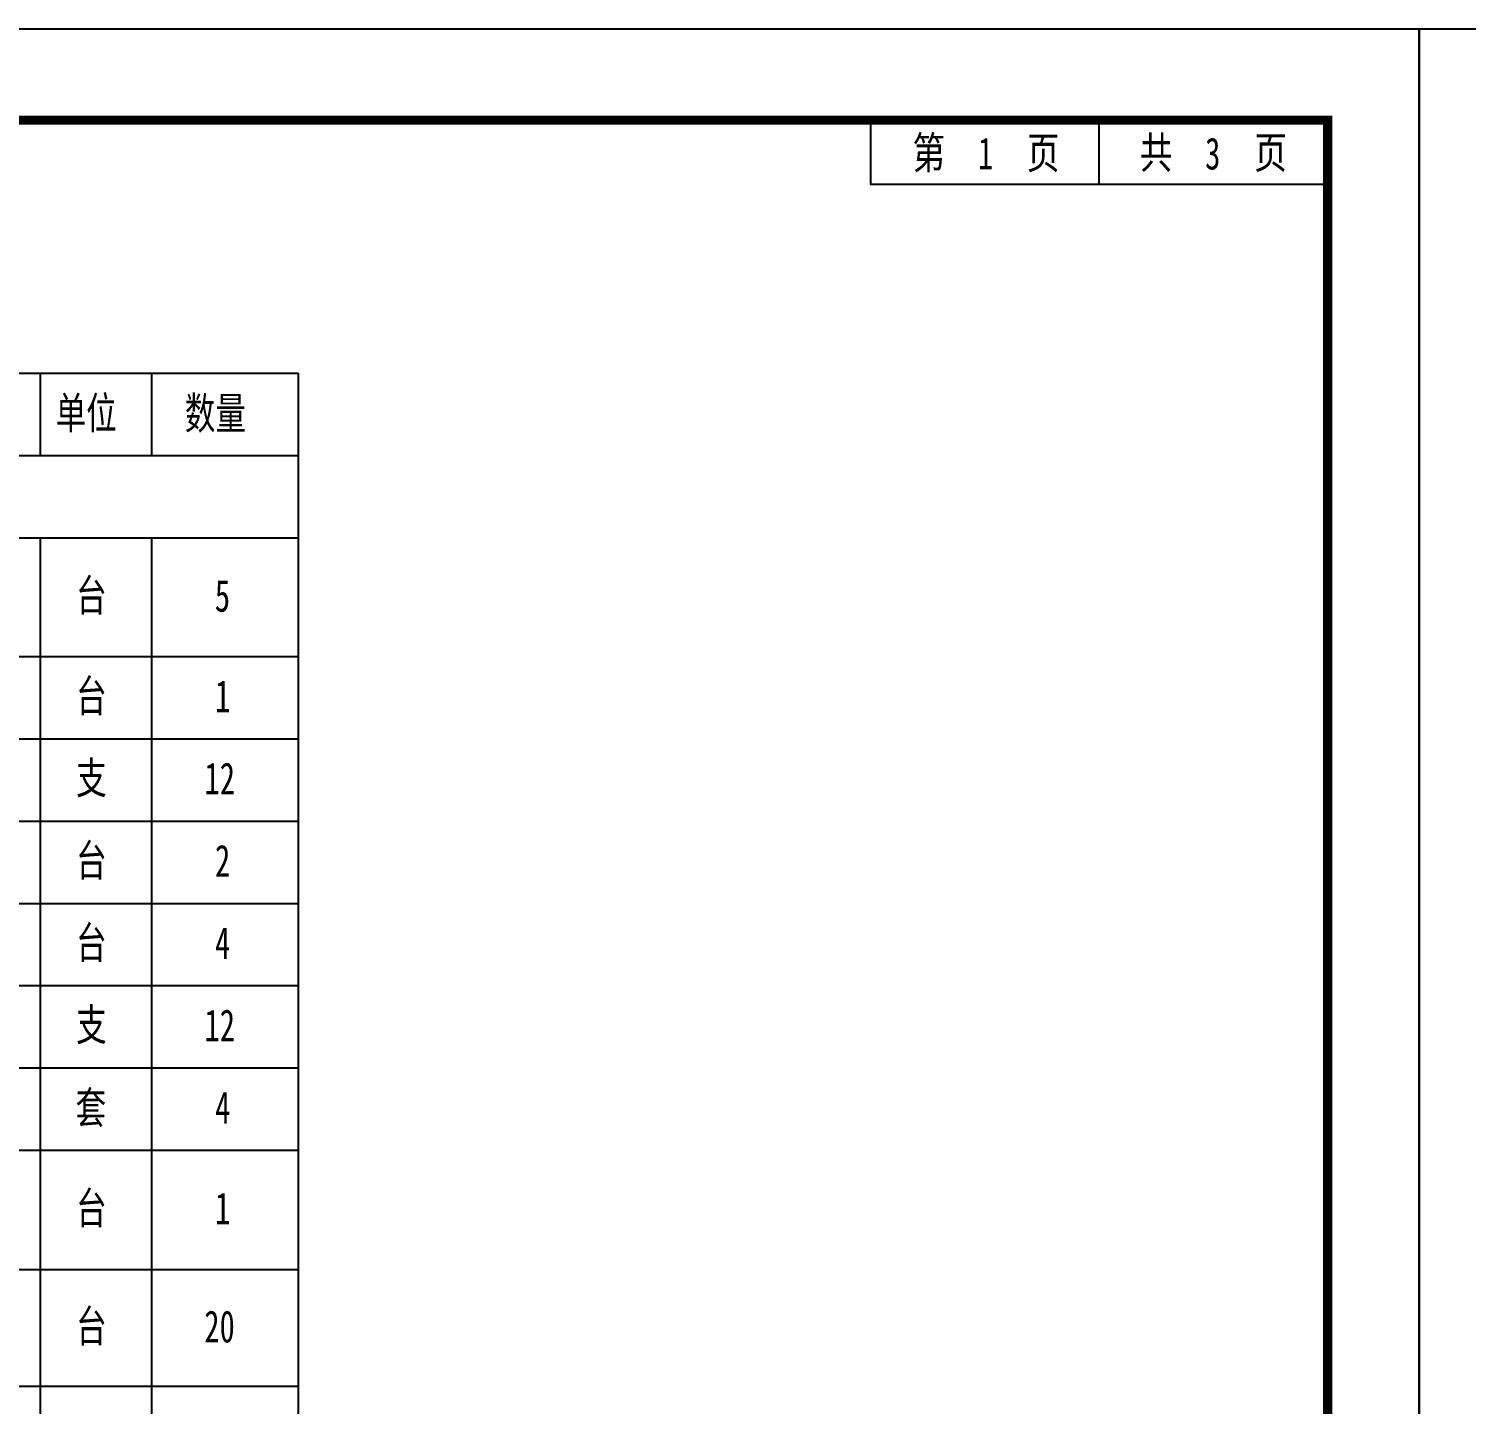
# Model space of a CAD drawing. Header units: millimetres. Extents: x 1621 to 2881, y 1542 to 1880.
# Drawn here: x 1889.1 to 2046.3, y 1729.8 to 1880.3 of the extents above; entities that cross this region are included whole.
import ezdxf
from ezdxf.enums import TextEntityAlignment as Align

# ---------------------------------------------------------------- set-up
doc = ezdxf.new("R2010")
doc.units = ezdxf.units.MM
doc.styles.add('MtXpl__GB2312', font='', dxfattribs={"width": 0.7})
doc.styles.get("Standard").update_dxf_attribs({"font": '', "width": 0.7})
doc.styles.get('MtXpl__GB2312').set_extended_font_data('仿宋_GB2312')
doc.styles.get('Standard').set_extended_font_data('仿宋_GB2312')

# ---------------------------------------------------------------- blocks, each defined once
blk = doc.blocks.new('tk')
at = {"color": 7, "true_color": 0xffffff, "flags": 128}
blk.add_lwpolyline([(420, -297), (0, -297), (0, 0), (420, 0)], close=True, dxfattribs=at)
at = {"const_width": 1, "flags": 128}
blk.add_lwpolyline([(410, -10), (25, -10), (25, -287), (410, -287)], close=True, dxfattribs=at)
for points in [[(360, -10), (360, -17), (410, -17)], [(385, -17), (385, -10)]]:
    blk.add_lwpolyline(points)
at = {"width": 0.75}
for s, p in [('第     页', (372.63, -13.5)), ('共     页', (397.5, -13.5))]:
    blk.add_text(s, height=3.5, dxfattribs=at).set_placement(p, align=Align.MIDDLE)

msp = doc.modelspace()

# ---------------------------------------------------------------- linework, layer by layer
at = {"color": 7}
for p, q in [((1750.12, 1842.58), (1918.59, 1842.58)), ((1890.36, 1842.58), (1890.36, 1833.58)), ((1902.54, 1842.58), (1902.54, 1833.58)), ((1918.59, 1842.58), (1918.59, 1633.83)), ((1750.12, 1833.58), (1918.59, 1833.58)), ((1750.12, 1833.58), (1918.59, 1833.58)), ((1918.59, 1833.58), (1918.59, 1824.58)), ((1750.12, 1824.58), (1918.59, 1824.58)), ((1890.36, 1824.58), (1890.36, 1633.83)), ((1902.54, 1824.58), (1902.54, 1633.83)), ((1750.12, 1811.6), (1918.59, 1811.6)), ((1750.12, 1802.6), (1918.59, 1802.6)), ((1750.12, 1793.6), (1918.59, 1793.6)), ((1750.12, 1784.6), (1918.59, 1784.6)), ((1750.12, 1775.6), (1918.59, 1775.6)), ((1750.12, 1766.6), (1918.59, 1766.6)), ((1750.12, 1757.6), (1918.59, 1757.6)), ((1750.12, 1744.55), (1918.59, 1744.55)), ((1750.12, 1731.77), (1918.59, 1731.77))]:
    msp.add_line(p, q, dxfattribs=at)

# ---------------------------------------------------------------- block references
for p in [(1621.18, 1880.27), (2041.18, 1880.27)]:
    msp.add_blockref('tk', p)

# ---------------------------------------------------------------- texts
at = {"width": 0.7}
for s, p in [('1', (1993.76, 1866.63)), ('3', (2018.61, 1866.59))]:
    msp.add_text(s, height=3.5, dxfattribs=at).set_placement(p, align=Align.MIDDLE)
at = {"color": 7, "style": 'MtXpl__GB2312', "width": 0.7}
for s, p in [('单位', (1892.06, 1836.49)), ('数量', (1906.19, 1836.47)), ('台', (1894.3, 1816.54)), ('5', (1909.47, 1816.5)), ('台', (1894.3, 1805.55)), ('1', (1909.5, 1805.51)), ('支', (1894.3, 1796.57)), ('12', (1908.34, 1796.51)), ('台', (1894.3, 1787.55)), ('2', (1909.49, 1787.51)), ('支', (1894.3, 1769.57)), ('12', (1908.34, 1769.51)), ('套', (1894.24, 1760.5)), ('4', (1909.5, 1760.51)), ('台', (1894.3, 1749.52)), ('1', (1909.5, 1749.49)), ('台', (1894.3, 1736.61)), ('20', (1908.32, 1736.57))]:
    msp.add_text(s, height=3.5, dxfattribs=at).set_placement(p)
at = {"color": 2, "style": 'MtXpl__GB2312', "width": 0.7}
for s, p in [('台', (1894.3, 1778.55)), ('4', (1909.49, 1778.51))]:
    msp.add_text(s, height=3.5, dxfattribs=at).set_placement(p)

doc.saveas('drawing.dxf')
